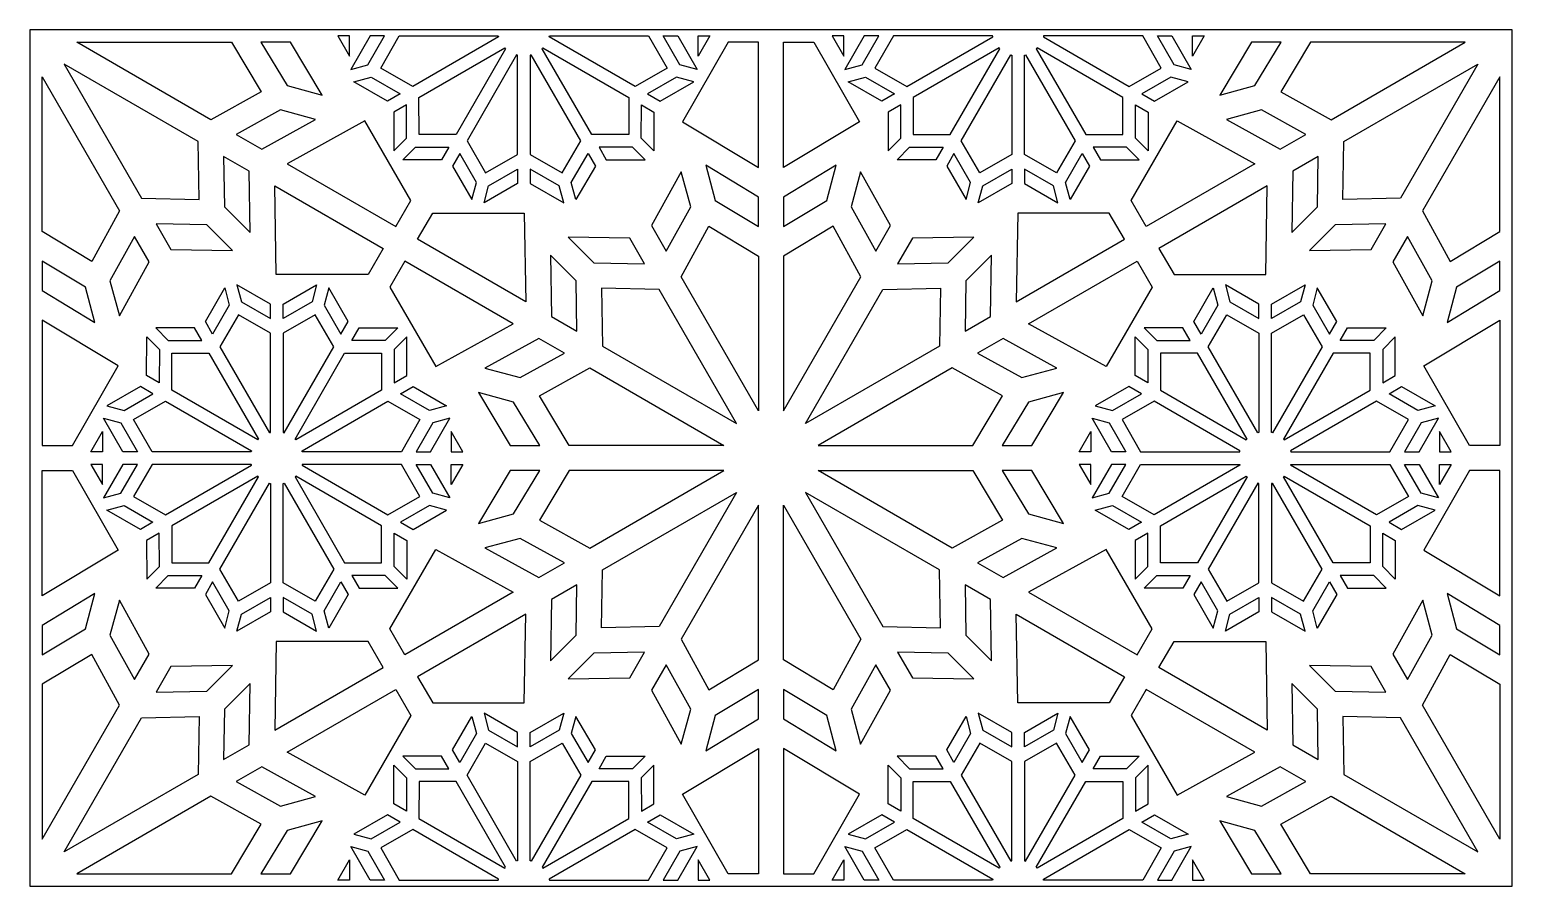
# Model space of a CAD drawing. Header units: millimetres. Extents: x 4540 to 6889, y 2160 to 3516.
import ezdxf

# ---------------------------------------------------------------- set-up
doc = ezdxf.new("R2010")
doc.units = ezdxf.units.MM
doc.layers.add('Default_Layer', color=7, linetype='Continuous')

msp = doc.modelspace()

# ---------------------------------------------------------------- linework, layer by layer
at = {"layer": 'Default_Layer'}
for points in [[(4539.6, 2159.5), (6889.4, 2159.5), (6889.4, 3516.2), (4539.6, 3516.2)], [(5027.9, 3506.2), (5046.5, 3474), (5046.5, 3506.2)], [(5048.4, 3453), (5075.7, 3460.3), (5102.1, 3506.2), (5079, 3506.2)], [(5570, 3460.3), (5543.6, 3506.2), (5566.7, 3506.2), (5597.3, 3453)], [(5617.8, 3506.2), (5599.2, 3474), (5599.2, 3506.2)], [(5811.2, 3506.2), (5829.8, 3474), (5829.8, 3506.2)], [(5859, 3460.3), (5885.4, 3506.2), (5862.3, 3506.2), (5831.7, 3453)], [(6380.5, 3453), (6353.3, 3460.3), (6326.9, 3506.2), (6350, 3506.2)], [(6401.1, 3506.2), (6382.5, 3474), (6382.5, 3506.2)], [(4614.2, 3496.2), (4859.5, 3496.2), (4906.7, 3417.8), (4826.6, 3373.6)], [(5003.2, 3412.7), (4952.8, 3496.2), (4906.2, 3496.2), (4947.5, 3427.6)], [(5646.7, 3496.2), (5574, 3370.4), (5694.5, 3297.8), (5694.5, 3496.2)], [(5782.3, 3496.2), (5855, 3370.4), (5734.5, 3297.8), (5734.5, 3496.2)], [(6425.8, 3412.7), (6481.5, 3427.6), (6522.8, 3496.2), (6476.1, 3496.2)], [(6814.8, 3496.2), (6569.5, 3496.2), (6522.3, 3417.8), (6602.4, 3373.6)], [(4594.2, 3461.6), (4716.8, 3249.2), (4808.3, 3247.5), (4806.6, 3338.9)], [(6834.8, 3461.6), (6712.2, 3249.2), (6620.7, 3247.5), (6622.4, 3338.9)], [(4559.6, 3441.6), (4682.2, 3229.2), (4637.9, 3149.1), (4559.6, 3196.3)], [(5080.9, 3441), (5126.7, 3414.5), (5106.7, 3402.9), (5053.6, 3433.7)], [(5592.1, 3433.7), (5564.8, 3441), (5519, 3414.5), (5539, 3402.9)], [(5836.9, 3433.7), (5864.2, 3441), (5910, 3414.5), (5890, 3402.9)], [(6348.1, 3441), (6302.3, 3414.5), (6322.3, 3402.9), (6375.4, 3433.7)], [(6869.4, 3441.6), (6746.8, 3229.2), (6791.1, 3149.1), (6869.4, 3196.3)], [(4992.8, 3374), (4937.1, 3389), (4867, 3350.2), (4907.5, 3326.9)], [(5116.8, 3324.3), (5136.8, 3344.2), (5136.7, 3397.2), (5116.7, 3385.6)], [(5508.9, 3344.2), (5509, 3397.2), (5529, 3385.6), (5528.9, 3324.3)], [(5920, 3344.2), (5920, 3397.2), (5900, 3385.6), (5900.1, 3324.3)], [(6312.2, 3324.3), (6292.2, 3344.2), (6292.3, 3397.2), (6312.3, 3385.6)], [(6436.2, 3374), (6521.5, 3326.9), (6561.9, 3350.2), (6491.9, 3389)], [(5143.6, 3245.8), (5071, 3371.6), (4947.9, 3303.5), (5119.7, 3204.3)], [(6285.4, 3245.8), (6358, 3371.6), (6481.1, 3303.5), (6309.3, 3204.3)], [(4889.3, 3194.8), (4887.5, 3292.2), (4847, 3315.6), (4848.5, 3235.5)], [(5150.9, 3330.1), (5203.8, 3330), (5192.3, 3310), (5130.9, 3310.1)], [(5247.7, 3274.2), (5221.1, 3320), (5209.6, 3300), (5240.4, 3247)], [(5405.3, 3247), (5398, 3274.2), (5424.6, 3320), (5436.1, 3300)], [(5514.8, 3310.1), (5494.8, 3330.1), (5441.9, 3330), (5453.4, 3310)], [(5914.2, 3310.1), (5934.2, 3330.1), (5987.1, 3330), (5975.6, 3310)], [(6023.6, 3247), (6030.9, 3274.2), (6004.4, 3320), (5992.9, 3300)], [(6181.3, 3274.2), (6207.9, 3320), (6219.4, 3300), (6188.6, 3247)], [(6278.1, 3330.1), (6225.2, 3330), (6236.7, 3310), (6298.1, 3310.1)], [(6539.7, 3194.8), (6580.5, 3235.5), (6581.9, 3315.6), (6541.5, 3292.2)], [(5259.7, 3241.8), (5267, 3269.1), (5312.8, 3295.4), (5312.8, 3272.4)], [(5378.7, 3269.1), (5332.8, 3295.4), (5332.8, 3272.4), (5386, 3241.8)], [(5572.3, 3291.1), (5525.2, 3205.8), (5548.5, 3165.3), (5587.3, 3235.4)], [(5611, 3301.4), (5625.9, 3245.8), (5694.5, 3204.4), (5694.5, 3251.1)], [(5818, 3301.4), (5734.5, 3251.1), (5734.5, 3204.4), (5803.1, 3245.8)], [(5856.6, 3291.1), (5841.7, 3235.4), (5880.5, 3165.3), (5903.8, 3205.8)], [(6050.3, 3269.1), (6096.1, 3295.4), (6096.1, 3272.4), (6043, 3241.8)], [(6169.3, 3241.8), (6162, 3269.1), (6116.1, 3295.4), (6116.1, 3272.4)], [(5075.8, 3128.3), (4930.5, 3128.3), (4927.9, 3268.9), (5099.7, 3169.7)], [(6353.2, 3128.3), (6498.5, 3128.3), (6501.1, 3268.9), (6329.3, 3169.7)], [(5178.3, 3225.8), (5323.5, 3225.8), (5326.1, 3085.2), (5154.3, 3184.3)], [(6250.7, 3225.8), (6105.5, 3225.8), (6102.8, 3085.2), (6274.6, 3184.3)], [(4861, 3166.5), (4820.2, 3207.2), (4740.2, 3208.7), (4763.5, 3168.3)], [(5694.5, 2912.5), (5571.9, 3124.9), (5616.1, 3204.9), (5694.5, 3157.7)], [(5734.5, 2912.5), (5857.1, 3124.9), (5812.9, 3204.9), (5734.5, 3157.7)], [(6568, 3166.5), (6665.5, 3168.3), (6688.8, 3208.7), (6608.7, 3207.2)], [(4681.7, 3063), (4728.9, 3148.3), (4705.5, 3188.7), (4666.8, 3118.6)], [(5393, 3187.6), (5433.8, 3146.8), (5513.9, 3145.3), (5490.5, 3185.8)], [(6035.9, 3187.6), (5938.5, 3185.8), (5915.1, 3145.3), (5995.2, 3146.8)], [(6747.3, 3063), (6762.2, 3118.6), (6723.4, 3188.7), (6700.1, 3148.3)], [(4643.1, 3052.6), (4628.2, 3108.3), (4559.6, 3149.6), (4559.6, 3102.9)], [(5110.4, 3108.3), (5183.1, 2982.5), (5306.1, 3050.5), (5134.3, 3149.7)], [(5364.8, 3159.3), (5366.6, 3061.8), (5407, 3038.5), (5405.5, 3118.5)], [(6064.2, 3159.3), (6023.5, 3118.5), (6022, 3038.5), (6062.4, 3061.8)], [(6318.6, 3108.3), (6245.9, 2982.5), (6122.8, 3050.5), (6294.6, 3149.7)], [(6785.9, 3052.6), (6869.4, 3102.9), (6869.4, 3149.6), (6800.8, 3108.3)], [(4848.7, 3107.1), (4856, 3079.8), (4829.5, 3034), (4818, 3054)], [(4875.3, 3085), (4921.2, 3058.6), (4921.2, 3081.7), (4868, 3112.3)], [(4994.4, 3112.3), (4987.1, 3085), (4941.2, 3058.6), (4941.2, 3081.7)], [(5006.4, 3079.8), (5032.9, 3034), (5044.5, 3054), (5013.7, 3107.1)], [(5659.9, 2892.5), (5537.2, 3104.9), (5445.8, 3106.6), (5447.5, 3015.1)], [(5769.1, 2892.5), (5891.8, 3104.9), (5983.2, 3106.6), (5981.5, 3015.1)], [(6422.6, 3079.8), (6396.1, 3034), (6384.5, 3054), (6415.3, 3107.1)], [(6434.6, 3112.3), (6441.9, 3085), (6487.8, 3058.6), (6487.8, 3081.7)], [(6553.6, 3085), (6507.8, 3058.6), (6507.8, 3081.7), (6561, 3112.3)], [(6580.3, 3107.1), (6573, 3079.8), (6599.5, 3034), (6611, 3054)], [(4607.4, 2857.8), (4680, 2983.6), (4559.6, 3056.2), (4559.6, 2857.8)], [(6821.6, 2857.8), (6749, 2983.6), (6869.4, 3056.2), (6869.4, 2857.8)], [(4739.3, 3043.9), (4759.3, 3023.9), (4812.2, 3024), (4800.6, 3044)], [(5103.2, 3023.9), (5050.2, 3024), (5061.8, 3044), (5123.1, 3043.9)], [(6325.8, 3023.9), (6378.7, 3024), (6367.2, 3044), (6305.9, 3043.9)], [(6689.7, 3043.9), (6669.7, 3023.9), (6616.8, 3024), (6628.4, 3044)], [(4745.1, 3009.8), (4745, 2956.9), (4725, 2968.4), (4725.1, 3029.8)], [(5137.3, 3029.8), (5117.3, 3009.8), (5117.4, 2956.9), (5137.4, 2968.4)], [(5261.2, 2980), (5316.9, 2965.1), (5387, 3003.8), (5346.6, 3027.2)], [(6167.7, 2980), (6082.4, 3027.2), (6042, 3003.8), (6112.1, 2965.1)], [(6291.7, 3029.8), (6311.7, 3009.8), (6311.6, 2956.9), (6291.6, 2968.4)], [(6683.9, 3009.8), (6684, 2956.9), (6703.9, 2968.4), (6703.8, 3029.8)], [(5639.9, 2857.8), (5394.6, 2857.8), (5347.4, 2936.2), (5427.5, 2980.5)], [(5789.1, 2857.8), (6034.4, 2857.8), (6081.6, 2936.2), (6001.5, 2980.5)], [(4662, 2920.3), (4689.2, 2913), (4735, 2939.6), (4715, 2951.1)], [(5173.2, 2913), (5127.4, 2939.6), (5147.4, 2951.1), (5200.4, 2920.3)], [(5250.9, 2941.4), (5301.2, 2857.8), (5347.9, 2857.8), (5306.6, 2926.4)], [(6178.1, 2941.4), (6122.4, 2926.4), (6081.1, 2857.8), (6127.8, 2857.8)], [(6255.8, 2913), (6301.6, 2939.6), (6281.6, 2951.1), (6228.5, 2920.3)], [(6767, 2920.3), (6739.7, 2913), (6694, 2939.6), (6713.9, 2951.1)], [(4684.1, 2893.7), (4710.4, 2847.8), (4687.4, 2847.8), (4656.8, 2901)], [(5205.6, 2901), (5178.3, 2893.7), (5152, 2847.8), (5175, 2847.8)], [(6223.4, 2901), (6250.6, 2893.7), (6277, 2847.8), (6254, 2847.8)], [(6744.9, 2893.7), (6718.5, 2847.8), (6741.6, 2847.8), (6772.2, 2901)], [(4636.3, 2847.8), (4654.8, 2880), (4654.8, 2847.8)], [(5226.1, 2847.8), (5207.6, 2880), (5207.6, 2847.8)], [(6202.8, 2847.8), (6221.4, 2880), (6221.4, 2847.8)], [(6792.7, 2847.8), (6774.2, 2880), (6774.2, 2847.8)], [(4636.3, 2827.8), (4654.8, 2795.7), (4654.8, 2827.8)], [(4684.1, 2782), (4710.4, 2827.8), (4687.4, 2827.8), (4656.8, 2774.7)], [(5205.6, 2774.7), (5178.3, 2782), (5152, 2827.8), (5175, 2827.8)], [(5226.1, 2827.8), (5207.6, 2795.7), (5207.6, 2827.8)], [(6202.8, 2827.8), (6221.4, 2795.7), (6221.4, 2827.8)], [(6223.4, 2774.7), (6250.6, 2782), (6277, 2827.8), (6254, 2827.8)], [(6744.9, 2782), (6718.5, 2827.8), (6741.6, 2827.8), (6772.2, 2774.7)], [(6792.7, 2827.8), (6774.2, 2795.7), (6774.2, 2827.8)], [(4607.4, 2817.8), (4680, 2692.1), (4559.6, 2619.5), (4559.6, 2817.8)], [(5250.9, 2734.3), (5306.6, 2749.3), (5347.9, 2817.8), (5301.2, 2817.8)], [(5639.9, 2817.8), (5394.6, 2817.8), (5347.4, 2739.5), (5427.5, 2695.2)], [(5789.1, 2817.8), (6034.4, 2817.8), (6081.6, 2739.5), (6001.5, 2695.2)], [(6178.1, 2734.3), (6127.8, 2817.8), (6081.1, 2817.8), (6122.4, 2749.3)], [(6821.6, 2817.8), (6749, 2692.1), (6869.4, 2619.5), (6869.4, 2817.8)], [(5659.9, 2783.2), (5537.2, 2570.8), (5445.8, 2569.1), (5447.5, 2660.6)], [(5769.1, 2783.2), (5891.8, 2570.8), (5983.2, 2569.1), (5981.5, 2660.6)], [(4662, 2755.4), (4689.2, 2762.7), (4735, 2736.1), (4715, 2724.6)], [(5173.2, 2762.7), (5127.4, 2736.1), (5147.4, 2724.6), (5200.4, 2755.4)], [(5694.5, 2763.2), (5571.9, 2550.8), (5616.1, 2470.7), (5694.5, 2518)], [(5734.5, 2763.2), (5857.1, 2550.8), (5812.9, 2470.7), (5734.5, 2518)], [(6255.8, 2762.7), (6301.6, 2736.1), (6281.6, 2724.6), (6228.5, 2755.4)], [(6767, 2755.4), (6739.7, 2762.7), (6694, 2736.1), (6713.9, 2724.6)], [(4745.1, 2665.9), (4745, 2718.8), (4725, 2707.3), (4725.1, 2645.9)], [(5137.3, 2645.9), (5117.3, 2665.9), (5117.4, 2718.8), (5137.4, 2707.3)], [(5261.2, 2695.7), (5346.6, 2648.5), (5387, 2671.9), (5316.9, 2710.6)], [(6167.7, 2695.7), (6112.1, 2710.6), (6042, 2671.9), (6082.4, 2648.5)], [(6291.7, 2645.9), (6311.7, 2665.9), (6311.6, 2718.8), (6291.6, 2707.3)], [(6683.9, 2665.9), (6684, 2718.8), (6703.9, 2707.3), (6703.8, 2645.9)], [(5110.4, 2567.4), (5183.1, 2693.2), (5306.1, 2625.2), (5134.3, 2526)], [(6318.6, 2567.4), (6245.9, 2693.2), (6122.8, 2625.2), (6294.6, 2526)], [(4739.3, 2631.8), (4759.3, 2651.8), (4812.2, 2651.7), (4800.6, 2631.7)], [(4848.7, 2568.6), (4856, 2595.9), (4829.5, 2641.7), (4818, 2621.7)], [(5006.4, 2595.9), (5032.9, 2641.7), (5044.5, 2621.7), (5013.7, 2568.6)], [(5103.2, 2651.8), (5050.2, 2651.7), (5061.8, 2631.7), (5123.1, 2631.8)], [(5364.8, 2516.4), (5405.5, 2557.2), (5407, 2637.2), (5366.6, 2613.9)], [(6064.2, 2516.4), (6062.4, 2613.9), (6022, 2637.2), (6023.5, 2557.2)], [(6325.8, 2651.8), (6378.7, 2651.7), (6367.2, 2631.7), (6305.9, 2631.8)], [(6422.6, 2595.9), (6396.1, 2641.7), (6384.5, 2621.7), (6415.3, 2568.6)], [(6580.3, 2568.6), (6573, 2595.9), (6599.5, 2641.7), (6611, 2621.7)], [(6689.7, 2631.8), (6669.7, 2651.8), (6616.8, 2651.7), (6628.4, 2631.7)], [(4643.1, 2623.1), (4559.6, 2572.8), (4559.6, 2526.1), (4628.2, 2567.4)], [(4681.7, 2612.7), (4666.8, 2557.1), (4705.5, 2487), (4728.9, 2527.4)], [(4875.3, 2590.7), (4921.2, 2617.1), (4921.2, 2594), (4868, 2563.4)], [(4994.4, 2563.4), (4987.1, 2590.7), (4941.2, 2617.1), (4941.2, 2594)], [(6434.6, 2563.4), (6441.9, 2590.7), (6487.8, 2617.1), (6487.8, 2594)], [(6553.6, 2590.7), (6507.8, 2617.1), (6507.8, 2594), (6561, 2563.4)], [(6747.3, 2612.7), (6700.1, 2527.4), (6723.4, 2487), (6762.2, 2557.1)], [(6785.9, 2623.1), (6800.8, 2567.4), (6869.4, 2526.1), (6869.4, 2572.8)], [(5178.3, 2449.9), (5323.5, 2449.9), (5326.1, 2590.5), (5154.3, 2491.4)], [(6250.7, 2449.9), (6105.5, 2449.9), (6102.8, 2590.5), (6274.6, 2491.4)], [(5075.8, 2547.4), (4930.5, 2547.4), (4927.9, 2406.8), (5099.7, 2506)], [(6353.2, 2547.4), (6498.5, 2547.4), (6501.1, 2406.8), (6329.3, 2506)], [(4559.6, 2234.1), (4682.2, 2446.5), (4637.9, 2526.6), (4559.6, 2479.4)], [(5393, 2488.1), (5490.5, 2489.9), (5513.9, 2530.4), (5433.8, 2528.9)], [(6035.9, 2488.1), (5995.2, 2528.9), (5915.1, 2530.4), (5938.5, 2489.9)], [(6869.4, 2234.1), (6746.8, 2446.5), (6791.1, 2526.6), (6869.4, 2479.4)], [(4861, 2509.2), (4763.5, 2507.4), (4740.2, 2467), (4820.2, 2468.5)], [(5572.3, 2384.6), (5587.3, 2440.3), (5548.5, 2510.4), (5525.2, 2469.9)], [(5856.6, 2384.6), (5903.8, 2469.9), (5880.5, 2510.4), (5841.7, 2440.3)], [(6568, 2509.2), (6608.7, 2468.5), (6688.8, 2467), (6665.5, 2507.4)], [(4889.3, 2480.9), (4848.5, 2440.2), (4847, 2360.1), (4887.5, 2383.5)], [(5143.6, 2429.9), (5071, 2304.1), (4947.9, 2372.2), (5119.7, 2471.4)], [(5611, 2374.3), (5694.5, 2424.6), (5694.5, 2471.3), (5625.9, 2429.9)], [(5818, 2374.3), (5803.1, 2429.9), (5734.5, 2471.3), (5734.5, 2424.6)], [(6285.4, 2429.9), (6358, 2304.1), (6481.1, 2372.2), (6309.3, 2471.4)], [(6539.7, 2480.9), (6541.5, 2383.5), (6581.9, 2360.1), (6580.5, 2440.2)], [(4594.2, 2214.1), (4716.8, 2426.5), (4808.3, 2428.2), (4806.6, 2336.8)], [(5247.7, 2401.5), (5221.1, 2355.7), (5209.6, 2375.7), (5240.4, 2428.7)], [(5259.7, 2433.9), (5267, 2406.6), (5312.8, 2380.3), (5312.8, 2403.3)], [(5378.7, 2406.6), (5332.8, 2380.3), (5332.8, 2403.3), (5386, 2433.9)], [(5405.3, 2428.7), (5398, 2401.5), (5424.6, 2355.7), (5436.1, 2375.7)], [(6023.6, 2428.7), (6030.9, 2401.5), (6004.4, 2355.7), (5992.9, 2375.7)], [(6050.3, 2406.6), (6096.1, 2380.3), (6096.1, 2403.3), (6043, 2433.9)], [(6169.3, 2433.9), (6162, 2406.6), (6116.1, 2380.3), (6116.1, 2403.3)], [(6181.3, 2401.5), (6207.9, 2355.7), (6219.4, 2375.7), (6188.6, 2428.7)], [(6834.8, 2214.1), (6712.2, 2426.5), (6620.7, 2428.2), (6622.4, 2336.8)], [(5646.7, 2179.5), (5574, 2305.3), (5694.5, 2377.9), (5694.5, 2179.5)], [(5782.3, 2179.5), (5855, 2305.3), (5734.5, 2377.9), (5734.5, 2179.5)], [(5116.8, 2351.4), (5136.8, 2331.5), (5136.7, 2278.5), (5116.7, 2290.1)], [(5150.9, 2345.6), (5203.8, 2345.7), (5192.3, 2365.7), (5130.9, 2365.6)], [(5514.8, 2365.6), (5494.8, 2345.6), (5441.9, 2345.7), (5453.4, 2365.7)], [(5508.9, 2331.5), (5509, 2278.5), (5529, 2290.1), (5528.9, 2351.4)], [(5920, 2331.5), (5920, 2278.5), (5900, 2290.1), (5900.1, 2351.4)], [(5914.2, 2365.6), (5934.2, 2345.6), (5987.1, 2345.7), (5975.6, 2365.7)], [(6278.1, 2345.6), (6225.2, 2345.7), (6236.7, 2365.7), (6298.1, 2365.6)], [(6312.2, 2351.4), (6292.2, 2331.5), (6292.3, 2278.5), (6312.3, 2290.1)], [(4992.8, 2301.7), (4907.5, 2348.8), (4867, 2325.5), (4937.1, 2286.7)], [(6436.2, 2301.7), (6491.9, 2286.7), (6561.9, 2325.5), (6521.5, 2348.8)], [(4614.2, 2179.5), (4859.5, 2179.5), (4906.7, 2257.9), (4826.6, 2302.1)], [(6814.8, 2179.5), (6569.5, 2179.5), (6522.3, 2257.9), (6602.4, 2302.1)], [(5003.2, 2263), (4947.5, 2248.1), (4906.2, 2179.5), (4952.8, 2179.5)], [(5080.9, 2234.7), (5126.7, 2261.2), (5106.7, 2272.8), (5053.6, 2242)], [(5592.1, 2242), (5564.8, 2234.7), (5519, 2261.2), (5539, 2272.8)], [(5836.9, 2242), (5864.2, 2234.7), (5910, 2261.2), (5890, 2272.8)], [(6348.1, 2234.7), (6302.3, 2261.2), (6322.3, 2272.8), (6375.4, 2242)], [(6425.8, 2263), (6476.1, 2179.5), (6522.8, 2179.5), (6481.5, 2248.1)], [(5048.4, 2222.7), (5075.7, 2215.4), (5102.1, 2169.5), (5079, 2169.5)], [(5570, 2215.4), (5543.6, 2169.5), (5566.7, 2169.5), (5597.3, 2222.7)], [(5859, 2215.4), (5885.4, 2169.5), (5862.3, 2169.5), (5831.7, 2222.7)], [(6380.5, 2222.7), (6353.3, 2215.4), (6326.9, 2169.5), (6350, 2169.5)], [(5027.9, 2169.5), (5046.5, 2201.7), (5046.5, 2169.5)], [(5617.8, 2169.5), (5599.2, 2201.7), (5599.2, 2169.5)], [(5811.2, 2169.5), (5829.8, 2201.7), (5829.8, 2169.5)], [(6401.1, 2169.5), (6382.5, 2201.7), (6382.5, 2169.5)]]:
    msp.add_lwpolyline(points, close=True, dxfattribs=at)
for points in [[(5282.8, 3504.6), (5146.6, 3426), (5095.9, 3455.4), (5125.2, 3506.2), (5282.3, 3506.2, 0.00988)], [(5363.4, 3506.2), (5520.5, 3506.2), (5549.7, 3455.4), (5499, 3426), (5362.9, 3504.6, 0.00988)], [(6065.6, 3506.2), (5908.5, 3506.2), (5879.2, 3455.4), (5929.9, 3426), (6066.1, 3504.6, -0.00988)], [(6146.2, 3504.6), (6282.3, 3426), (6333, 3455.4), (6303.8, 3506.2), (6146.6, 3506.2, -0.00988)], [(5293.9, 3486.1), (5215.3, 3350), (5156.7, 3350.1), (5156.6, 3408.7), (5292.8, 3487.3, 0.00988)], [(5352.9, 3487.3), (5489, 3408.7), (5489, 3350.1), (5430.4, 3350), (5351.8, 3486.1, 0.00988)], [(6076.1, 3487.3), (5939.9, 3408.7), (5940, 3350.1), (5998.6, 3350), (6077.2, 3486.1, -0.00988)], [(6135, 3486.1), (6213.6, 3350), (6272.2, 3350.1), (6272.3, 3408.7), (6136.2, 3487.3, -0.00988)], [(5311.3, 3476.1), (5232.7, 3340), (5262.1, 3289.3), (5312.8, 3318.5), (5312.8, 3475.7, -0.00988)], [(5332.8, 3475.7), (5332.8, 3318.5), (5383.6, 3289.3), (5413, 3340), (5334.4, 3476.1, -0.00988)], [(6096.1, 3475.7), (6096.1, 3318.5), (6045.3, 3289.3), (6016, 3340), (6094.5, 3476.1, 0.00988)], [(6117.7, 3476.1), (6196.3, 3340), (6166.9, 3289.3), (6116.1, 3318.5), (6116.1, 3475.7, 0.00988)], [(4921.2, 2878.4), (4921.2, 3035.5), (4870.4, 3064.7), (4841, 3014), (4919.6, 2877.9, -0.00988)], [(4942.8, 2877.9), (5021.4, 3014), (4992, 3064.7), (4941.2, 3035.5), (4941.2, 2878.4, -0.00988)], [(6486.2, 2877.9), (6407.6, 3014), (6437, 3064.7), (6487.8, 3035.5), (6487.8, 2878.4, 0.00988)], [(6507.8, 2878.4), (6507.8, 3035.5), (6558.6, 3064.7), (6588, 3014), (6509.4, 2877.9, 0.00988)], [(4901.1, 2866.8), (4765, 2945.3), (4765.1, 3003.9), (4823.7, 3004), (4902.3, 2867.9, 0.00988)], [(4960.1, 2867.9), (5038.7, 3004), (5097.3, 3003.9), (5097.4, 2945.3), (4961.3, 2866.8, 0.00988)], [(6468.9, 2867.9), (6390.3, 3004), (6331.7, 3003.9), (6331.6, 2945.3), (6467.7, 2866.8, -0.00988)], [(6527.9, 2866.8), (6664, 2945.3), (6663.9, 3003.9), (6605.3, 3004), (6526.7, 2867.9, -0.00988)], [(4890.7, 2847.8), (4733.5, 2847.8), (4704.3, 2898.6), (4755, 2928), (4891.1, 2849.4, 0.00988)], [(4971.3, 2849.4), (5107.4, 2928), (5158.1, 2898.6), (5128.9, 2847.8), (4971.7, 2847.8, 0.00988)], [(6457.7, 2849.4), (6321.6, 2928), (6270.9, 2898.6), (6300.1, 2847.8), (6457.3, 2847.8, -0.00988)], [(6538.3, 2847.8), (6695.5, 2847.8), (6724.7, 2898.6), (6674, 2928), (6537.9, 2849.4, -0.00988)], [(4890.7, 2827.8), (4733.5, 2827.8), (4704.3, 2777), (4755, 2747.7), (4891.1, 2826.3, -0.00988)], [(4971.3, 2826.3), (5107.4, 2747.7), (5158.1, 2777), (5128.9, 2827.8), (4971.7, 2827.8, -0.00988)], [(6457.7, 2826.3), (6321.6, 2747.7), (6270.9, 2777), (6300.1, 2827.8), (6457.3, 2827.8, 0.00988)], [(6538.3, 2827.8), (6695.5, 2827.8), (6724.7, 2777), (6674, 2747.7), (6537.9, 2826.3, 0.00988)], [(4901.1, 2808.9), (4765, 2730.3), (4765.1, 2671.7), (4823.7, 2671.6), (4902.3, 2807.8, -0.00988)], [(4921.2, 2797.3), (4921.2, 2640.2), (4870.4, 2610.9), (4841, 2661.6), (4919.6, 2797.8, 0.00988)], [(4942.8, 2797.8), (5021.4, 2661.6), (4992, 2610.9), (4941.2, 2640.2), (4941.2, 2797.3, 0.00988)], [(4960.1, 2807.8), (5038.7, 2671.6), (5097.3, 2671.7), (5097.4, 2730.3), (4961.3, 2808.9, -0.00988)], [(6468.9, 2807.8), (6390.3, 2671.6), (6331.7, 2671.7), (6331.6, 2730.3), (6467.7, 2808.9, 0.00988)], [(6486.2, 2797.8), (6407.6, 2661.6), (6437, 2610.9), (6487.8, 2640.2), (6487.8, 2797.3, -0.00988)], [(6507.8, 2797.3), (6507.8, 2640.2), (6558.6, 2610.9), (6588, 2661.6), (6509.4, 2797.8, -0.00988)], [(6527.9, 2808.9), (6664, 2730.3), (6663.9, 2671.7), (6605.3, 2671.6), (6526.7, 2807.8, 0.00988)], [(5311.3, 2199.6), (5232.7, 2335.7), (5262.1, 2386.4), (5312.8, 2357.2), (5312.8, 2200, 0.00988)], [(5332.8, 2200), (5332.8, 2357.2), (5383.6, 2386.4), (5413, 2335.7), (5334.4, 2199.6, 0.00988)], [(6096.1, 2200), (6096.1, 2357.2), (6045.3, 2386.4), (6016, 2335.7), (6094.5, 2199.6, -0.00988)], [(6117.7, 2199.6), (6196.3, 2335.7), (6166.9, 2386.4), (6116.1, 2357.2), (6116.1, 2200, -0.00988)], [(5293.9, 2189.6), (5215.3, 2325.7), (5156.7, 2325.6), (5156.6, 2267), (5292.8, 2188.4, -0.00988)], [(5352.9, 2188.4), (5489, 2267), (5489, 2325.6), (5430.4, 2325.7), (5351.8, 2189.6, -0.00988)], [(6076.1, 2188.4), (5939.9, 2267), (5940, 2325.6), (5998.6, 2325.7), (6077.2, 2189.6, 0.00988)], [(6135, 2189.6), (6213.6, 2325.7), (6272.2, 2325.6), (6272.3, 2267), (6136.2, 2188.4, 0.00988)], [(5282.8, 2171.1), (5146.6, 2249.7), (5095.9, 2220.3), (5125.2, 2169.5), (5282.3, 2169.5, -0.00988)], [(5363.4, 2169.5), (5520.5, 2169.5), (5549.7, 2220.3), (5499, 2249.7), (5362.9, 2171.1, -0.00988)], [(6065.6, 2169.5), (5908.5, 2169.5), (5879.2, 2220.3), (5929.9, 2249.7), (6066.1, 2171.1, 0.00988)], [(6146.2, 2171.1), (6282.3, 2249.7), (6333, 2220.3), (6303.8, 2169.5), (6146.6, 2169.5, 0.00988)]]:
    msp.add_lwpolyline(points, format="xyb", close=True, dxfattribs=at)

doc.saveas('drawing.dxf')
